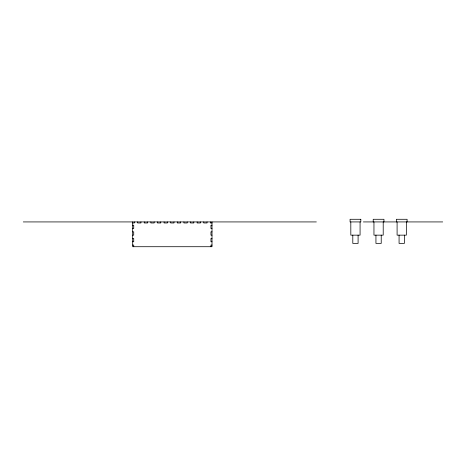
<?xml version="1.0" encoding="UTF-8"?>
<svg xmlns="http://www.w3.org/2000/svg" width="466" height="466" viewBox="0 0 466 466"><rect width="100%" height="100%" fill="white"/><g stroke="black" fill="none" stroke-linecap="round" stroke-linejoin="round"><path stroke-width="0.7" d="M23.3 221.927L316.344 221.927M363.375 221.927L442.7 221.927M132.682 222.975L134.336 222.975L134.336 221.927M212.007 222.975L210.352 222.975L210.352 221.927M132.682 225.235L133.73 225.235L133.73 228.538L132.682 228.538M212.007 225.235L210.952 225.235L210.952 228.538L212.007 228.538M132.682 231.841L133.73 231.841L133.73 235.149L132.682 235.149M212.007 231.841L210.952 231.841L210.952 235.149L212.007 235.149M132.682 238.452L133.73 238.452L133.73 241.761L132.682 241.761M212.007 238.452L210.952 238.452L210.952 241.761L212.007 241.761M132.682 245.064L133.73 245.064L133.73 246.718M212.007 245.064L210.952 245.064L210.952 246.718M407.086 221.927L407.086 219.282L396.345 219.282L396.345 221.927M406.346 221.927L406.346 235.149L397.096 235.149L397.09 221.927M404.36 235.149L404.36 243.409L399.071 243.409L399.071 235.149M383.949 221.927L383.949 219.282L373.208 219.282L373.208 221.927M383.209 221.927L383.209 235.149L373.959 235.149L373.953 221.927M381.223 235.149L381.223 243.409L375.94 243.409L375.94 235.149M360.072 221.927L360.072 235.149L350.822 235.149L350.816 221.927M358.092 235.149L358.092 243.409L352.803 243.409L352.803 235.149M212.007 221.927L212.007 246.718L132.682 246.718L132.682 221.927M207.044 221.927L207.044 222.975L203.741 222.975L203.741 221.927M200.438 221.927L200.438 222.975L197.13 222.975L197.13 221.927M193.827 221.927L193.827 222.975L190.518 222.975L190.518 221.927M187.215 221.927L187.215 222.975L183.913 222.975L183.913 221.927M180.604 221.927L180.604 222.975L177.301 222.975L177.301 221.927M173.993 221.927L173.993 222.975L170.69 222.975L170.69 221.927M167.387 221.927L167.387 222.975L164.079 222.975L164.079 221.927M160.776 221.927L160.776 222.975L157.467 222.975L157.467 221.927M154.164 221.927L154.164 222.975L150.862 222.975L150.862 221.927M147.553 221.927L147.553 222.975L144.25 222.975L144.25 221.927M140.942 221.927L140.942 222.975L137.639 222.975L137.639 221.927M360.818 219.282L350.077 219.282L350.077 221.927L360.818 221.927L360.818 219.282"/></g></svg>
